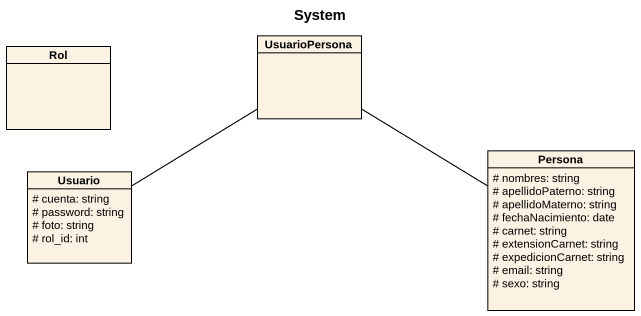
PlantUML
@startuml
title System
hide circle
hide empty members
skinparam classAttributeIconSize 0
class Rol
class UsuarioPersona
class Persona {
  # nombres: string
  # apellidoPaterno: string
  # apellidoMaterno: string
  # fechaNacimiento: date
  # carnet: string
  # extensionCarnet: string
  # expedicionCarnet: string
  # email: string
  # sexo: string
}
class Usuario {
  # cuenta: string
  # password: string
  # foto: string
  # rol_id: int
}
Persona -up- UsuarioPersona
Usuario -up- UsuarioPersona
@enduml
